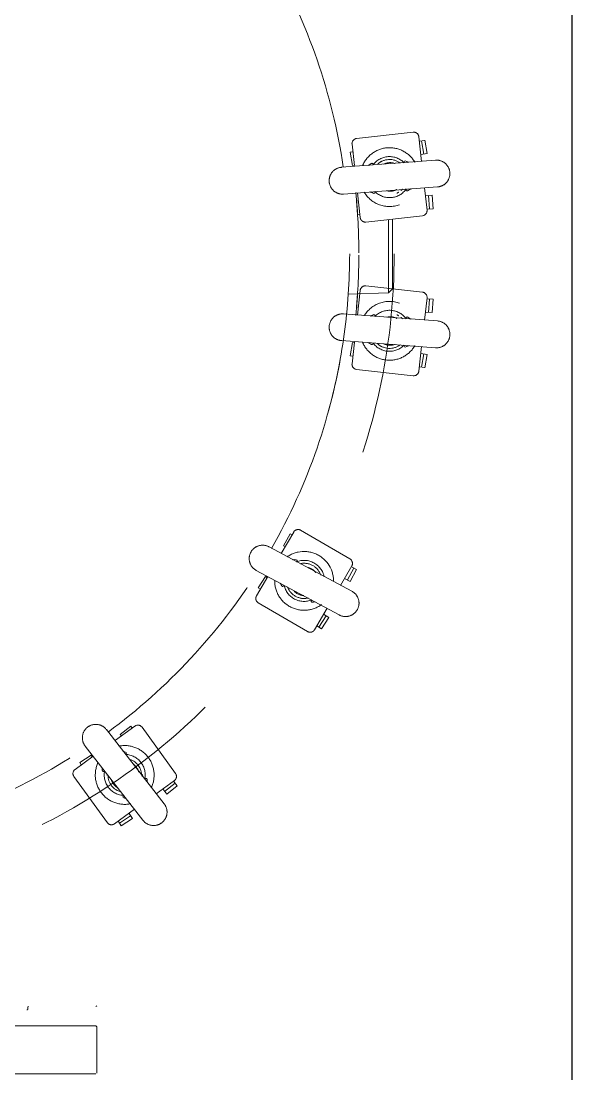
# Model space of a CAD drawing. Extents: x -181672 to 290600, y -29000 to 395522.
# Drawn here: x 11615 to 11943, y 37126 to 37752 of the extents above; entities that cross this region are included whole.
import ezdxf

# ---------------------------------------------------------------- set-up
doc = ezdxf.new("R2010")
doc.units = 0
doc.header["$LTSCALE"] = 10
doc.linetypes.add('XFM7Q20PCW-200K$0$ACAD_ISO03W100', pattern=[30, 12, -18])
doc.layers.add('XFM7Q20PCW-200K$0$PCW EQ (FUTURE)', color=252, linetype='XFM7Q20PCW-200K$0$ACAD_ISO03W100', lineweight=9)

# ---------------------------------------------------------------- blocks, each defined once
blk = doc.blocks.new('XFM7Q20PCW-200K$0$漢唐美光 8NHV4A-10FDA-NC150-M - 漢唐美光 8NHV4A-10FDA-NC150-M-V1107-CUB_L40')
for p, q in [((-593.83, 308.34), (-585.93, 309.6)), ((-593.3, 305.03), (-593.78, 308.01)), ((-593.52, 306.36), (-585.62, 307.63)), ((-585.34, 305.92), (-585.93, 309.6)), ((-552.23, 309.59), (-565.59, 308.1)), ((-553.1, 313.15), (-561.07, 312.54)), ((-561.07, 312.54), (-560.78, 308.65)), ((-560.92, 310.54), (-552.94, 311.15)), ((-552.82, 309.54), (-553.1, 313.15)), ((-500.07, 309.59), (-486.7, 308.1)), ((-499.48, 309.54), (-499.2, 313.15)), ((-491.38, 310.54), (-499.35, 311.15)), ((-499.2, 313.15), (-491.23, 312.54)), ((-491.23, 312.54), (-491.52, 308.65)), ((-466.95, 305.92), (-466.36, 309.6)), ((-458.78, 306.36), (-466.68, 307.63)), ((-458.47, 308.34), (-466.36, 309.6)), ((-458.99, 305.03), (-458.52, 308.01)), ((-598.61, 301.4), (-594.85, 267.61)), ((-581.28, 306.35), (-595.96, 304.71)), ((-545.15, 273.15), (-548.92, 306.94)), ((-507.14, 273.15), (-503.38, 306.94)), ((-471.02, 306.35), (-456.34, 304.71)), ((-453.69, 301.4), (-457.45, 267.61)), ((-580.77, 298.57), (-580.75, 298.71)), ((-564.81, 299.79), (-564.9, 299.68)), ((-487.49, 299.79), (-487.4, 299.68)), ((-471.53, 298.57), (-471.55, 298.71)), ((-505.41, 289.06), (-546.82, 289.06)), ((-505.41, 289.06), (-502.93, 286.65)), ((-546.62, 286.65), (-502.93, 286.65)), ((-502.93, 286.65), (-502.18, 262.65)), ((-563.1, 276.07), (-563, 275.98)), ((-563, 275.97), (-563.02, 275.84)), ((-489.2, 276.07), (-489.3, 275.98)), ((-489.3, 275.97), (-489.28, 275.84)), ((-578.95, 274.76), (-578.87, 274.87)), ((-578.91, 274.63), (-578.95, 274.76)), ((-562.59, 268.19), (-547.8, 269.83)), ((-549.78, 269.61), (-549.68, 268.28)), ((-489.71, 268.19), (-504.5, 269.83)), ((-502.52, 269.61), (-502.62, 268.28)), ((-473.35, 274.76), (-473.43, 274.87)), ((-473.39, 274.63), (-473.35, 274.76)), ((-591.53, 264.96), (-578.72, 266.39)), ((-586.71, 263.9), (-586.96, 265.47)), ((-586.71, 263.9), (-578.81, 265.17)), ((-579, 266.36), (-578.81, 265.17)), ((-557.65, 267.67), (-557.73, 268.73)), ((-557.65, 267.67), (-549.68, 268.28)), ((-494.64, 267.67), (-502.62, 268.28)), ((-494.64, 267.67), (-494.56, 268.73)), ((-460.77, 264.96), (-473.58, 266.39)), ((-473.3, 266.36), (-473.49, 265.17)), ((-465.59, 263.9), (-473.49, 265.17)), ((-465.59, 263.9), (-465.34, 265.47)), ((-361.75, 234.35), (-344.63, 263.73)), ((-340.52, 264.81), (-328.91, 258.04)), ((-339.75, 264.99), (-338.29, 267.71)), ((-332.19, 262.17), (-339.24, 265.95)), ((-338.29, 267.71), (-331.25, 263.93)), ((-331.25, 263.93), (-333.09, 260.5)), ((-311.73, 248.05), (-309.7, 251.18)), ((-309.7, 251.18), (-302.99, 246.82)), ((-315.28, 250.09), (-302.51, 242.65)), ((-304.08, 245.14), (-310.79, 249.5)), ((-304.83, 244), (-302.99, 246.82)), ((-318.89, 243.18), (-318.85, 243.32)), ((-301.43, 238.54), (-318.56, 209.17)), ((-347.82, 222.76), (-360.67, 230.25)), ((-358.95, 229.25), (-359.59, 228.07)), ((-352.54, 224.28), (-359.59, 228.07)), ((-344.29, 229.71), (-344.33, 229.58)), ((-344.16, 229.76), (-344.29, 229.72)), ((-352.54, 224.28), (-352.04, 225.22)), ((-322.66, 208.09), (-334.24, 214.84)), ((-333.55, 214.44), (-334.21, 213.43)), ((-327.5, 209.08), (-334.21, 213.43)), ((-327.5, 209.08), (-326.63, 210.41)), ((-244.52, 140.01), (-216.97, 159.94)), ((-212.78, 159.26), (-204.9, 148.37)), ((-212.41, 158.8), (-209.56, 161.02)), ((-206.23, 153.47), (-211.14, 159.79)), ((-204.65, 154.7), (-209.56, 161.02)), ((-204.65, 154.7), (-207.73, 152.31)), ((-211.58, 143.36), (-211.6, 143.23)), ((-211.45, 143.42), (-211.58, 143.36)), ((-236.81, 124.23), (-245.19, 135.82)), ((-244.03, 134.21), (-245.09, 133.39)), ((-240.17, 127.08), (-245.09, 133.39)), ((-195.65, 135.58), (-187, 123.61)), ((-193.24, 132.28), (-190.12, 134.32)), ((-187.42, 126.53), (-191.79, 133.23)), ((-190.12, 134.32), (-185.74, 127.62)), ((-240.17, 127.08), (-239.34, 127.73)), ((-230.43, 128.7), (-230.52, 128.59)), ((-230.3, 128.69), (-230.43, 128.7)), ((-201.87, 130.72), (-201.76, 130.73)), ((-201.76, 130.73), (-201.67, 130.84)), ((-185.74, 127.62), (-188.33, 125.93)), ((-187.67, 119.42), (-215.22, 99.5)), ((-78.22, 112.56), (-78.72, 113.06)), ((-66.27, 113.06), (-66.77, 112.56)), ((-38.67, 113.06), (-66.27, 113.06)), ((-226.8, 110.39), (-227.8, 109.73)), ((-223.43, 103.03), (-227.8, 109.73)), ((-219.41, 100.17), (-227.26, 111.03)), ((-66.77, -292.44), (-66.77, 112.56)), ((-38.17, -292.44), (-38.17, 112.56)), ((-223.43, 103.03), (-222.1, 103.9)), ((-76.72, 72.06), (-77.72, 72.06))]:
    blk.add_line(p, q)
at = {"flags": 128}
for points in [[(-574.62, 323.17), (-574.94, 323.14), (-575.25, 323.1), (-575.57, 323.04), (-575.88, 322.97), (-576.19, 322.89), (-576.5, 322.8), (-576.8, 322.69), (-577.1, 322.57), (-577.39, 322.44), (-577.68, 322.3), (-577.96, 322.15), (-578.23, 321.99), (-578.5, 321.81), (-578.76, 321.63), (-579.01, 321.43), (-579.26, 321.23), (-579.5, 321.01), (-579.73, 320.79), (-579.95, 320.56), (-580.15, 320.31), (-580.35, 320.06), (-580.54, 319.81), (-580.72, 319.54), (-580.89, 319.27), (-581.05, 318.99), (-581.2, 318.71), (-581.33, 318.42), (-581.45, 318.12), (-581.57, 317.82), (-581.66, 317.52), (-581.75, 317.21), (-581.83, 316.9), (-581.89, 316.58), (-581.94, 316.27), (-581.97, 315.95), (-582, 315.63), (-582.01, 315.31), (-582.01, 314.99), (-581.99, 314.67), (-581.99, 314.58)], [(-566.03, 315.8), (-566.06, 316.12), (-566.11, 316.44), (-566.16, 316.75), (-566.23, 317.06), (-566.31, 317.37), (-566.41, 317.68), (-566.51, 317.98), (-566.63, 318.28), (-566.76, 318.57), (-566.9, 318.86), (-567.05, 319.14), (-567.21, 319.42), (-567.39, 319.68), (-567.57, 319.94), (-567.77, 320.2), (-567.97, 320.44), (-568.19, 320.68), (-568.41, 320.91), (-568.65, 321.13), (-568.89, 321.34), (-569.14, 321.54), (-569.4, 321.73), (-569.66, 321.91), (-569.93, 322.08), (-570.21, 322.23), (-570.5, 322.38), (-570.79, 322.51), (-571.08, 322.64), (-571.38, 322.75), (-571.69, 322.85), (-571.99, 322.93), (-572.3, 323.01), (-572.62, 323.07), (-572.93, 323.12), (-573.25, 323.16), (-573.57, 323.18), (-573.89, 323.19), (-574.21, 323.19), (-574.53, 323.18), (-574.62, 323.17)], [(-486.27, 315.8), (-486.23, 316.12), (-486.19, 316.44), (-486.14, 316.75), (-486.07, 317.06), (-485.99, 317.37), (-485.89, 317.68), (-485.79, 317.98), (-485.67, 318.28), (-485.54, 318.57), (-485.4, 318.86), (-485.25, 319.14), (-485.08, 319.42), (-484.91, 319.68), (-484.72, 319.94), (-484.53, 320.2), (-484.32, 320.44), (-484.11, 320.68), (-483.88, 320.91), (-483.65, 321.13), (-483.41, 321.34), (-483.16, 321.54), (-482.9, 321.73), (-482.64, 321.91), (-482.37, 322.08), (-482.09, 322.23), (-481.8, 322.38), (-481.51, 322.51), (-481.22, 322.64), (-480.92, 322.75), (-480.61, 322.85), (-480.3, 322.93), (-479.99, 323.01), (-479.68, 323.07), (-479.36, 323.12), (-479.05, 323.16), (-478.73, 323.18), (-478.41, 323.19), (-478.09, 323.19), (-477.77, 323.18), (-477.68, 323.17)], [(-477.68, 323.17), (-477.36, 323.14), (-477.05, 323.1), (-476.73, 323.04), (-476.42, 322.97), (-476.11, 322.89), (-475.8, 322.8), (-475.5, 322.69), (-475.2, 322.57), (-474.91, 322.44), (-474.62, 322.3), (-474.34, 322.15), (-474.07, 321.99), (-473.8, 321.81), (-473.54, 321.63), (-473.28, 321.43), (-473.04, 321.23), (-472.8, 321.01), (-472.57, 320.79), (-472.35, 320.56), (-472.14, 320.31), (-471.94, 320.06), (-471.75, 319.81), (-471.57, 319.54), (-471.41, 319.27), (-471.25, 318.99), (-471.1, 318.71), (-470.97, 318.42), (-470.84, 318.12), (-470.73, 317.82), (-470.63, 317.52), (-470.55, 317.21), (-470.47, 316.9), (-470.41, 316.58), (-470.36, 316.27), (-470.32, 315.95), (-470.3, 315.63), (-470.29, 315.31), (-470.29, 314.99), (-470.31, 314.67), (-470.31, 314.58)], [(-577.73, 258.75), (-581.99, 314.58)], [(-566.03, 315.8), (-561.78, 259.96)], [(-486.27, 315.8), (-490.52, 259.96)], [(-474.57, 258.75), (-470.31, 314.58)], [(-580.67, 298.29), (-581.21, 297.48), (-581.55, 296.62), (-581.47, 296.1), (-581.04, 295.95), (-580.39, 296.06)], [(-580.76, 298.52), (-580.76, 298.29), (-580.77, 298.08), (-580.81, 297.9), (-580.83, 297.81)], [(-564.94, 300.1), (-564.85, 299.92), (-564.81, 299.79)], [(-564.63, 299.05), (-564.64, 299.07), (-564.7, 299.2), (-564.78, 299.49), (-564.81, 299.74)], [(-487.67, 299.05), (-487.66, 299.07), (-487.6, 299.2), (-487.52, 299.49), (-487.49, 299.74)], [(-487.35, 300.1), (-487.45, 299.92), (-487.49, 299.79)], [(-471.62, 298.29), (-471.08, 297.48), (-470.75, 296.62), (-470.83, 296.1), (-471.26, 295.95), (-471.9, 296.06)], [(-471.54, 298.52), (-471.54, 298.29), (-471.53, 298.08), (-471.49, 297.9), (-471.47, 297.81)], [(-563.19, 276.13), (-562.55, 277.06), (-562.22, 277.93), (-562.3, 278.45), (-562.72, 278.6), (-563.36, 278.49)], [(-563, 276.02), (-563.01, 276.26), (-562.99, 276.47), (-562.96, 276.64), (-562.93, 276.74)], [(-489.11, 276.13), (-489.75, 277.06), (-490.08, 277.93), (-490, 278.45), (-489.58, 278.6), (-488.94, 278.49)], [(-489.3, 276.02), (-489.29, 276.26), (-489.31, 276.47), (-489.34, 276.64), (-489.37, 276.74)], [(-579.13, 275.5), (-579.12, 275.48), (-579.07, 275.35), (-578.99, 275.06), (-578.95, 274.81)], [(-473.16, 275.5), (-473.18, 275.48), (-473.23, 275.35), (-473.31, 275.06), (-473.34, 274.81)], [(-325.39, 264.9), (-351.89, 215.57)], [(-325.39, 264.9), (-325.23, 265.18), (-325.06, 265.45), (-324.89, 265.72), (-324.7, 265.98), (-324.5, 266.23), (-324.29, 266.47), (-324.07, 266.7), (-323.84, 266.93), (-323.6, 267.14), (-323.36, 267.35), (-323.11, 267.54), (-322.85, 267.73), (-322.58, 267.9), (-322.3, 268.07), (-322.02, 268.22), (-321.73, 268.36), (-321.44, 268.49), (-321.14, 268.61), (-320.84, 268.71), (-320.54, 268.81), (-320.23, 268.89), (-319.91, 268.96), (-319.6, 269.02), (-319.28, 269.06), (-318.96, 269.09), (-318.65, 269.11), (-318.33, 269.12), (-318.01, 269.11), (-317.69, 269.09), (-317.37, 269.06), (-317.05, 269.01), (-316.74, 268.95), (-316.42, 268.88), (-316.12, 268.8), (-315.81, 268.7), (-315.51, 268.6), (-315.21, 268.48), (-314.92, 268.35), (-314.63, 268.2), (-314.56, 268.16)], [(-314.56, 268.16), (-314.28, 268.01), (-314.01, 267.84), (-313.74, 267.66), (-313.48, 267.47), (-313.23, 267.27), (-312.99, 267.06), (-312.76, 266.84), (-312.53, 266.61), (-312.32, 266.38), (-312.11, 266.13), (-311.92, 265.88), (-311.73, 265.62), (-311.56, 265.35), (-311.39, 265.08), (-311.24, 264.79), (-311.1, 264.51), (-310.97, 264.22), (-310.85, 263.92), (-310.74, 263.62), (-310.65, 263.31), (-310.57, 263), (-310.5, 262.69), (-310.44, 262.37), (-310.4, 262.06), (-310.37, 261.74), (-310.35, 261.42), (-310.34, 261.1), (-310.35, 260.78), (-310.37, 260.46), (-310.4, 260.14), (-310.45, 259.82), (-310.51, 259.51), (-310.58, 259.2), (-310.66, 258.89), (-310.75, 258.58), (-310.86, 258.28), (-310.98, 257.98), (-311.11, 257.69), (-311.25, 257.41), (-311.29, 257.33)], [(-577.74, 258.86), (-577.73, 258.75)], [(-577.73, 258.75), (-577.7, 258.43), (-577.66, 258.11), (-577.6, 257.8), (-577.53, 257.48), (-577.45, 257.17), (-577.36, 256.87), (-577.25, 256.57), (-577.14, 256.27), (-577.01, 255.98), (-576.87, 255.69), (-576.71, 255.41), (-576.55, 255.13), (-576.38, 254.86), (-576.19, 254.6), (-575.99, 254.35), (-575.79, 254.1), (-575.57, 253.87), (-575.35, 253.64), (-575.12, 253.42), (-574.88, 253.21), (-574.63, 253.01), (-574.37, 252.82), (-574.1, 252.64), (-573.83, 252.47), (-573.55, 252.31), (-573.27, 252.17), (-572.98, 252.03), (-572.68, 251.91), (-572.38, 251.8), (-572.08, 251.7), (-571.77, 251.61), (-571.46, 251.54), (-571.15, 251.48), (-570.83, 251.43), (-570.51, 251.39), (-570.19, 251.37), (-569.87, 251.36), (-569.55, 251.36), (-569.23, 251.37), (-569.15, 251.38)], [(-569.15, 251.38), (-568.83, 251.41), (-568.51, 251.45), (-568.2, 251.51), (-567.88, 251.58), (-567.57, 251.66), (-567.27, 251.75), (-566.97, 251.86), (-566.67, 251.97), (-566.38, 252.1), (-566.09, 252.24), (-565.81, 252.4), (-565.53, 252.56), (-565.26, 252.73), (-565, 252.92), (-564.75, 253.11), (-564.5, 253.32), (-564.27, 253.53), (-564.04, 253.76), (-563.82, 253.99), (-563.61, 254.23), (-563.41, 254.48), (-563.22, 254.74), (-563.04, 255.01), (-562.87, 255.28), (-562.71, 255.56), (-562.57, 255.84), (-562.43, 256.13), (-562.31, 256.43), (-562.2, 256.73), (-562.1, 257.03), (-562.01, 257.34), (-561.94, 257.65), (-561.88, 257.96), (-561.83, 258.28), (-561.79, 258.6), (-561.77, 258.92), (-561.76, 259.24), (-561.76, 259.56), (-561.77, 259.88), (-561.78, 259.96)], [(-483.15, 251.38), (-483.47, 251.41), (-483.79, 251.45), (-484.1, 251.51), (-484.41, 251.58), (-484.72, 251.66), (-485.03, 251.75), (-485.33, 251.86), (-485.63, 251.97), (-485.92, 252.1), (-486.21, 252.24), (-486.49, 252.4), (-486.77, 252.56), (-487.03, 252.73), (-487.3, 252.92), (-487.55, 253.11), (-487.79, 253.32), (-488.03, 253.53), (-488.26, 253.76), (-488.48, 253.99), (-488.69, 254.23), (-488.89, 254.48), (-489.08, 254.74), (-489.26, 255.01), (-489.43, 255.28), (-489.58, 255.56), (-489.73, 255.84), (-489.86, 256.13), (-489.99, 256.43), (-490.1, 256.73), (-490.2, 257.03), (-490.28, 257.34), (-490.36, 257.65), (-490.42, 257.96), (-490.47, 258.28), (-490.51, 258.6), (-490.53, 258.92), (-490.54, 259.24), (-490.54, 259.56), (-490.53, 259.88), (-490.52, 259.96)], [(-474.57, 258.75), (-474.6, 258.43), (-474.64, 258.11), (-474.7, 257.8), (-474.76, 257.48), (-474.85, 257.17), (-474.94, 256.87), (-475.04, 256.57), (-475.16, 256.27), (-475.29, 255.98), (-475.43, 255.69), (-475.58, 255.41), (-475.75, 255.13), (-475.92, 254.86), (-476.11, 254.6), (-476.3, 254.35), (-476.51, 254.1), (-476.72, 253.87), (-476.95, 253.64), (-477.18, 253.42), (-477.42, 253.21), (-477.67, 253.01), (-477.93, 252.82), (-478.19, 252.64), (-478.47, 252.47), (-478.74, 252.31), (-479.03, 252.17), (-479.32, 252.03), (-479.61, 251.91), (-479.91, 251.8), (-480.22, 251.7), (-480.53, 251.61), (-480.84, 251.54), (-481.15, 251.48), (-481.47, 251.43), (-481.79, 251.39), (-482.11, 251.37), (-482.43, 251.36), (-482.75, 251.36), (-483.06, 251.37), (-483.15, 251.38)], [(-474.56, 258.86), (-474.57, 258.75)], [(-337.79, 208), (-311.29, 257.33)], [(-319.09, 242.96), (-318.93, 242), (-318.97, 241.08), (-319.25, 240.64), (-319.7, 240.67), (-320, 240.84)], [(-318.92, 243.14), (-319.02, 242.93), (-319.09, 242.73), (-319.13, 242.55), (-319.14, 242.46)], [(-344.05, 229.78), (-344.26, 230.89), (-344.21, 231.82), (-343.93, 232.26), (-343.48, 232.23), (-342.89, 231.83)], [(-344.27, 229.76), (-344.17, 229.97), (-344.1, 230.17), (-344.06, 230.34), (-344.04, 230.44)], [(-329.73, 222.75), (-329.75, 222.73), (-329.85, 222.64), (-330.04, 222.4), (-330.17, 222.19)], [(-348.63, 204.73), (-348.91, 204.89), (-349.18, 205.06), (-349.44, 205.24), (-349.7, 205.43), (-349.95, 205.63), (-350.19, 205.84), (-350.43, 206.06), (-350.65, 206.28), (-350.87, 206.52), (-351.07, 206.77), (-351.27, 207.02), (-351.45, 207.28), (-351.63, 207.55), (-351.79, 207.82), (-351.95, 208.1), (-352.09, 208.39), (-352.22, 208.68), (-352.34, 208.98), (-352.44, 209.28), (-352.54, 209.59), (-352.62, 209.9), (-352.69, 210.21), (-352.74, 210.52), (-352.79, 210.84), (-352.82, 211.16), (-352.84, 211.48), (-352.84, 211.8), (-352.84, 212.12), (-352.82, 212.44), (-352.78, 212.76), (-352.74, 213.07), (-352.68, 213.39), (-352.61, 213.7), (-352.53, 214.01), (-352.43, 214.32), (-352.32, 214.62), (-352.2, 214.91), (-352.07, 215.21), (-351.93, 215.49), (-351.89, 215.57)], [(-337.79, 208), (-337.95, 207.72), (-338.12, 207.45), (-338.3, 207.18), (-338.49, 206.92), (-338.69, 206.67), (-338.9, 206.43), (-339.12, 206.2), (-339.34, 205.97), (-339.58, 205.76), (-339.83, 205.55), (-340.08, 205.36), (-340.34, 205.17), (-340.61, 205), (-340.88, 204.83), (-341.16, 204.68), (-341.45, 204.54), (-341.74, 204.41), (-342.04, 204.29), (-342.34, 204.18), (-342.65, 204.09), (-342.96, 204.01), (-343.27, 203.94), (-343.58, 203.88), (-343.9, 203.84), (-344.22, 203.81), (-344.54, 203.79), (-344.86, 203.78), (-345.18, 203.79), (-345.5, 203.81), (-345.82, 203.84), (-346.13, 203.89), (-346.45, 203.95), (-346.76, 204.02), (-347.07, 204.1), (-347.37, 204.19), (-347.68, 204.3), (-347.97, 204.42), (-348.27, 204.55), (-348.55, 204.69), (-348.63, 204.73)], [(-198.9, 153.22), (-243.11, 118.84)], [(-199.22, 152.97), (-198.9, 153.22)], [(-198.9, 153.22), (-198.65, 153.41), (-198.38, 153.59), (-198.11, 153.76), (-197.83, 153.92), (-197.55, 154.07), (-197.26, 154.21), (-196.97, 154.33), (-196.67, 154.44), (-196.36, 154.55), (-196.06, 154.63), (-195.74, 154.71), (-195.43, 154.77), (-195.12, 154.83), (-194.8, 154.86), (-194.48, 154.89), (-194.16, 154.9), (-193.84, 154.9), (-193.52, 154.89), (-193.2, 154.87), (-192.88, 154.83), (-192.57, 154.78), (-192.25, 154.71), (-191.94, 154.64), (-191.63, 154.55), (-191.33, 154.45), (-191.03, 154.34), (-190.74, 154.21), (-190.45, 154.08), (-190.16, 153.93), (-189.88, 153.77), (-189.61, 153.6), (-189.35, 153.42), (-189.09, 153.23), (-188.84, 153.03), (-188.6, 152.82), (-188.37, 152.6), (-188.15, 152.37), (-187.93, 152.13), (-187.73, 151.88), (-187.68, 151.82)], [(-187.68, 151.82), (-187.48, 151.56), (-187.3, 151.3), (-187.13, 151.03), (-186.97, 150.75), (-186.83, 150.46), (-186.69, 150.17), (-186.56, 149.88), (-186.45, 149.58), (-186.35, 149.28), (-186.26, 148.97), (-186.19, 148.66), (-186.12, 148.35), (-186.07, 148.03), (-186.03, 147.71), (-186.01, 147.39), (-185.99, 147.07), (-185.99, 146.75), (-186.01, 146.43), (-186.03, 146.11), (-186.07, 145.8), (-186.12, 145.48), (-186.18, 145.17), (-186.26, 144.86), (-186.35, 144.55), (-186.45, 144.24), (-186.56, 143.95), (-186.68, 143.65), (-186.82, 143.36), (-186.97, 143.08), (-187.13, 142.8), (-187.3, 142.53), (-187.48, 142.26), (-187.67, 142.01), (-187.87, 141.76), (-188.08, 141.52), (-188.3, 141.28), (-188.53, 141.06), (-188.77, 140.85), (-189.01, 140.64), (-189.08, 140.59)], [(-233.29, 106.21), (-189.08, 140.59)], [(-212.25, 143), (-212.23, 143), (-212.09, 143.05), (-211.82, 143.19), (-211.62, 143.33)], [(-230.39, 128.73), (-230.22, 128.88), (-230.07, 129.04), (-229.96, 129.18), (-229.91, 129.26)], [(-230.18, 128.66), (-229.93, 129.77), (-229.51, 130.59), (-229.07, 130.88), (-228.67, 130.67)], [(-202.03, 130.61), (-202.26, 129.67), (-202.68, 128.84), (-203.12, 128.55), (-203.51, 128.76), (-203.89, 129.36)], [(-201.8, 130.7), (-201.97, 130.55), (-202.12, 130.39), (-202.23, 130.25), (-202.28, 130.17)], [(-243.11, 118.84), (-242.47, 119.34)], [(-244.51, 107.62), (-244.7, 107.87), (-244.88, 108.14), (-245.05, 108.41), (-245.21, 108.69), (-245.36, 108.97), (-245.5, 109.26), (-245.62, 109.55), (-245.74, 109.85), (-245.84, 110.16), (-245.93, 110.46), (-246, 110.77), (-246.07, 111.09), (-246.12, 111.4), (-246.16, 111.72), (-246.18, 112.04), (-246.2, 112.36), (-246.2, 112.68), (-246.18, 113), (-246.16, 113.32), (-246.12, 113.64), (-246.07, 113.95), (-246.01, 114.27), (-245.93, 114.58), (-245.84, 114.88), (-245.74, 115.19), (-245.63, 115.49), (-245.51, 115.78), (-245.37, 116.07), (-245.22, 116.36), (-245.06, 116.63), (-244.89, 116.91), (-244.71, 117.17), (-244.52, 117.43), (-244.32, 117.68), (-244.11, 117.92), (-243.89, 118.15), (-243.66, 118.37), (-243.42, 118.59), (-243.18, 118.79), (-243.11, 118.84)], [(-219.94, 116.44), (-219.96, 116.43), (-220.1, 116.38), (-220.37, 116.24), (-220.57, 116.1)], [(-233.29, 106.21), (-233.54, 106.02), (-233.81, 105.84), (-234.08, 105.67), (-234.35, 105.51), (-234.64, 105.36), (-234.93, 105.23), (-235.22, 105.1), (-235.52, 104.99), (-235.83, 104.89), (-236.13, 104.8), (-236.44, 104.72), (-236.76, 104.66), (-237.07, 104.61), (-237.39, 104.57), (-237.71, 104.54), (-238.03, 104.53), (-238.35, 104.53), (-238.67, 104.54), (-238.99, 104.57), (-239.31, 104.6), (-239.62, 104.66), (-239.94, 104.72), (-240.25, 104.79), (-240.55, 104.88), (-240.86, 104.98), (-241.16, 105.1), (-241.45, 105.22), (-241.74, 105.36), (-242.03, 105.5), (-242.3, 105.66), (-242.57, 105.83), (-242.84, 106.01), (-243.1, 106.2), (-243.34, 106.4), (-243.59, 106.61), (-243.82, 106.83), (-244.04, 107.06), (-244.25, 107.3), (-244.46, 107.55), (-244.51, 107.62)], [(-233.28, 106.21), (-233.29, 106.21)], [(-78.22, 72.56), (-78.22, 72.54), (-78.22, 72.52), (-78.22, 72.5), (-78.22, 72.48), (-78.21, 72.46), (-78.21, 72.44), (-78.2, 72.42), (-78.2, 72.4), (-78.19, 72.38), (-78.18, 72.36), (-78.18, 72.34), (-78.17, 72.33), (-78.16, 72.31), (-78.15, 72.29), (-78.14, 72.27), (-78.13, 72.26), (-78.11, 72.24), (-78.1, 72.23), (-78.09, 72.21), (-78.07, 72.2), (-78.06, 72.18), (-78.04, 72.17), (-78.03, 72.16), (-78.01, 72.15), (-77.99, 72.14), (-77.98, 72.13), (-77.96, 72.12), (-77.94, 72.11), (-77.92, 72.1), (-77.91, 72.09), (-77.89, 72.08), (-77.87, 72.08), (-77.85, 72.07), (-77.83, 72.07), (-77.81, 72.06), (-77.79, 72.06), (-77.77, 72.06), (-77.75, 72.06), (-77.73, 72.06), (-77.72, 72.06)], [(-76.72, 72.06), (-76.7, 72.06), (-76.68, 72.05), (-76.66, 72.05), (-76.64, 72.05), (-76.62, 72.05), (-76.61, 72.04), (-76.59, 72.04), (-76.57, 72.03), (-76.55, 72.02), (-76.53, 72.02), (-76.51, 72.01), (-76.49, 72), (-76.48, 71.99), (-76.46, 71.98), (-76.44, 71.97), (-76.43, 71.96), (-76.41, 71.95), (-76.39, 71.93), (-76.38, 71.92), (-76.37, 71.9), (-76.35, 71.89), (-76.34, 71.87), (-76.33, 71.86), (-76.31, 71.84), (-76.3, 71.83), (-76.29, 71.81), (-76.28, 71.79), (-76.27, 71.77), (-76.27, 71.76), (-76.26, 71.74), (-76.25, 71.72), (-76.25, 71.7), (-76.24, 71.68), (-76.24, 71.66), (-76.23, 71.64), (-76.23, 71.62), (-76.23, 71.6), (-76.22, 71.58), (-76.22, 71.56), (-76.22, 71.56)]]:
    blk.add_lwpolyline(points, dxfattribs=at)
blk.add_circle((-526.15, -89.94), 379.98)
for centre, radius, start, end in [((-551.9, 306.61), 3, 6.35714, 96.35714), ((-500.4, 306.61), 3, 83.64286, 173.64286), ((-595.63, 301.73), 3, 96.35714, 186.35714), ((-571.88, 287.27), 17.5, 120.10803, 246.95737), ((-480.42, 287.27), 17.5, 293.04263, 59.89197), ((-456.67, 301.73), 3, 353.64286, 83.64286), ((-571.88, 287.27), 12.21, 134.14282, 233.33928), ((-571.88, 287.27), 12.21, 314.62565, 54.83479), ((-571.88, 287.27), 10.5, 40.48954, 47.32875), ((-480.42, 287.27), 12.21, 125.16521, 225.37435), ((-480.42, 287.27), 10.5, 132.67125, 139.51046), ((-480.42, 287.27), 12.21, 306.66072, 45.85718), ((-571.88, 287.27), 10.48, 142.43573, 223.25447), ((-572.01, 287.64), 8.5, 158.8542, 207.10957), ((-571.88, 287.27), 8.5, 165.48161, 173.38433), ((-572.01, 287.64), 8.5, 346.35714, 27.45067), ((-571.88, 287.27), 10.5, 24.40053, 32.4179), ((-571.88, 287.27), 17.5, 300.77579, 19.8734), ((-480.42, 287.27), 17.5, 160.1266, 239.22421), ((-480.42, 287.27), 10.5, 147.5821, 155.59947), ((-480.29, 287.64), 8.5, 152.54933, 193.64286), ((-480.42, 287.27), 10.48, 316.74553, 37.56427), ((-480.29, 287.64), 8.5, 332.89043, 21.1458), ((-480.42, 287.27), 8.5, 6.61567, 14.51839), ((-571.88, 287.27), 10.5, 204.40054, 212.4179), ((-571.88, 287.27), 8.5, 189.18977, 197.09248), ((-480.42, 287.27), 8.5, 342.90752, 350.81023), ((-480.42, 287.27), 10.5, 327.5821, 335.59946), ((-548.13, 272.81), 3, 276.35714, 6.35714), ((-504.16, 272.81), 3, 173.64286, 263.64286), ((-591.86, 267.94), 3, 186.35714, 276.35714), ((-526.81, -84.5), 353.5, 90, 95.83633), ((-526.15, -89.94), 353.5, 74.45673, 90), ((-525.49, -84.5), 353.5, 84.16367, 90), ((-460.43, 267.94), 3, 263.64286, 353.64286), ((-342.04, 262.22), 3, 59.75714, 149.75714), ((-526.15, -89.94), 353.5, 98.44503, 119.72224), ((-526.15, -89.94), 353.5, 60.27776, 81.55497), ((-331.59, 236.45), 17.5, 90.2379, 215.33849), ((-331.59, 236.45), 12.21, 101.27949, 201.5356), ((-331.59, 236.45), 10.48, 108.99044, 192.87719), ((-331.59, 236.45), 17.5, 269.76429, 36.00626), ((-331.33, 236.73), 8.5, 128.3135, 169.75714), ((-331.59, 236.45), 8.5, 132.79448, 140.21295), ((-331.59, 236.45), 8.5, 126.08953, 131.41977), ((-331.59, 236.45), 12.21, 282.77501, 21.97147), ((-331.59, 236.45), 10.48, 290.61136, 13.67856), ((-304.02, 240.05), 3, 329.75714, 59.75714), ((-359.16, 232.84), 3, 149.75714, 239.75714), ((-331.33, 236.73), 8.5, 313.75714, 357.26009), ((-331.59, 236.45), 8.5, 342.72996, 350.63268), ((-331.59, 236.45), 10.5, 351.2271, 359.66319), ((-331.59, 236.45), 10.5, 290.17481, 295.97805), ((-331.59, 236.45), 10.5, 304.051, 311.96326), ((-526.15, -89.94), 353.5, 36.39174, 57.77162), ((-321.15, 210.68), 3, 239.75714, 329.75714), ((-215.21, 157.51), 3, 35.87143, 125.87143), ((-216.09, 129.72), 17.5, 64.72316, 191.45278), ((-242.76, 137.58), 3, 125.87143, 215.87143), ((-216.09, 129.72), 12.21, 77.39378, 177.68588), ((-215.74, 129.86), 10, 89.14567, 162.48681), ((-215.74, 129.86), 8.5, 104.57124, 145.87143), ((-216.09, 129.72), 8.5, 102.11304, 107.37782), ((-216.09, 129.72), 10.5, 84.89983, 91.97947), ((-216.09, 129.72), 17.5, 244.94067, 12.12055), ((-216.09, 129.72), 8.5, 111.51315, 116.25693), ((-216.09, 129.72), 12.21, 258.88929, 358.08575), ((-215.74, 129.86), 10, 268.56552, 346.7936), ((-215.74, 129.86), 8.5, 285.23368, 333.37437), ((-216.09, 129.72), 10.5, 266.96691, 271.97947), ((-216.09, 129.72), 8.5, 318.84424, 326.74696), ((-189.43, 121.85), 3, 305.87143, 35.87143), ((-526.15, -89.94), 353.5, 12.50693, 33.88368), ((-216.98, 101.93), 3, 215.87143, 305.87143)]:
    blk.add_arc(centre, radius, start, end)
for points, knots in [([(-564.85, 297.26), (-564.77, 297.25), (-564.61, 297.25), (-564.41, 297.24), (-564.26, 297.23), (-564.16, 297.23), (-564.09, 297.24), (-564.03, 297.24), (-563.97, 297.25), (-563.92, 297.26), (-563.88, 297.28), (-563.86, 297.3), (-563.84, 297.31), (-563.82, 297.32), (-563.8, 297.34), (-563.77, 297.36), (-563.74, 297.39), (-563.71, 297.43), (-563.68, 297.5), (-563.65, 297.6), (-563.65, 297.79), (-563.74, 298.08), (-563.97, 298.5), (-564.34, 298.99), (-564.68, 299.35), (-564.87, 299.52)], [0, 0, 0, 0, 0.015625, 0.03125, 0.046875, 0.0546875, 0.0625, 0.0703125, 0.078125, 0.09375, 0.109375, 0.1171875, 0.1210938, 0.125, 0.1328125, 0.140625, 0.15625, 0.171875, 0.1875, 0.21875, 0.25, 0.3125, 0.375, 0.4375, 0.5, 0.5, 0.5, 0.5]), ([(-487.45, 297.26), (-487.53, 297.25), (-487.69, 297.25), (-487.89, 297.24), (-488.04, 297.23), (-488.14, 297.23), (-488.21, 297.24), (-488.27, 297.24), (-488.33, 297.25), (-488.38, 297.26), (-488.42, 297.28), (-488.44, 297.3), (-488.46, 297.31), (-488.47, 297.32), (-488.49, 297.34), (-488.52, 297.36), (-488.56, 297.39), (-488.59, 297.43), (-488.62, 297.5), (-488.65, 297.6), (-488.64, 297.79), (-488.56, 298.08), (-488.33, 298.5), (-487.96, 298.99), (-487.62, 299.35), (-487.43, 299.52)], [0, 0, 0, 0, 0.015625, 0.03125, 0.046875, 0.0546875, 0.0625, 0.0703125, 0.078125, 0.09375, 0.109375, 0.1171875, 0.1210938, 0.125, 0.1328125, 0.140625, 0.15625, 0.171875, 0.1875, 0.21875, 0.25, 0.3125, 0.375, 0.4375, 0.5, 0.5, 0.5, 0.5]), ([(-579.67, 277.31), (-579.69, 277.31), (-579.73, 277.31), (-579.79, 277.3), (-579.85, 277.28), (-579.88, 277.26), (-579.91, 277.25), (-579.92, 277.24), (-579.94, 277.23), (-579.96, 277.21), (-579.99, 277.19), (-580.02, 277.16), (-580.05, 277.11), (-580.09, 277.05), (-580.11, 276.95), (-580.11, 276.76), (-580.03, 276.47), (-579.8, 276.04), (-579.43, 275.55), (-579.08, 275.2), (-578.89, 275.02)], [0.0625, 0.0625, 0.0625, 0.0625, 0.0703125, 0.078125, 0.09375, 0.109375, 0.1171875, 0.1210938, 0.125, 0.1328125, 0.140625, 0.15625, 0.171875, 0.1875, 0.21875, 0.25, 0.3125, 0.375, 0.4375, 0.5, 0.5, 0.5, 0.5]), ([(-472.63, 277.31), (-472.6, 277.31), (-472.57, 277.31), (-472.5, 277.3), (-472.45, 277.28), (-472.41, 277.26), (-472.39, 277.25), (-472.37, 277.24), (-472.36, 277.23), (-472.34, 277.21), (-472.31, 277.19), (-472.27, 277.16), (-472.24, 277.11), (-472.21, 277.05), (-472.19, 276.95), (-472.19, 276.76), (-472.27, 276.47), (-472.5, 276.04), (-472.87, 275.55), (-473.21, 275.2), (-473.41, 275.02)], [0.0625, 0.0625, 0.0625, 0.0625, 0.0703125, 0.078125, 0.09375, 0.109375, 0.1171875, 0.1210938, 0.125, 0.1328125, 0.140625, 0.15625, 0.171875, 0.1875, 0.21875, 0.25, 0.3125, 0.375, 0.4375, 0.5, 0.5, 0.5, 0.5]), ([(-328.5, 224.18), (-328.48, 224.18), (-328.45, 224.16), (-328.4, 224.13), (-328.36, 224.09), (-328.33, 224.06), (-328.31, 224.03), (-328.3, 224.01), (-328.29, 224), (-328.28, 223.98), (-328.26, 223.94), (-328.24, 223.9), (-328.23, 223.85), (-328.23, 223.78), (-328.25, 223.68), (-328.32, 223.51), (-328.52, 223.27), (-328.9, 222.98), (-329.44, 222.68), (-329.89, 222.49), (-330.14, 222.41)], [0.0625, 0.0625, 0.0625, 0.0625, 0.0703125, 0.078125, 0.09375, 0.109375, 0.1171875, 0.1210938, 0.125, 0.1328125, 0.140625, 0.15625, 0.171875, 0.1875, 0.21875, 0.25, 0.3125, 0.375, 0.4375, 0.5, 0.5, 0.5, 0.5]), ([(-213.54, 141.74), (-213.56, 141.76), (-213.63, 141.83), (-213.74, 141.95), (-213.84, 142.06), (-213.91, 142.13), (-213.95, 142.18), (-213.99, 142.23), (-214.03, 142.28), (-214.05, 142.33), (-214.06, 142.37), (-214.06, 142.4), (-214.07, 142.42), (-214.07, 142.44), (-214.07, 142.46), (-214.08, 142.5), (-214.07, 142.54), (-214.06, 142.6), (-214.04, 142.67), (-213.98, 142.75), (-213.84, 142.87), (-213.57, 143.01), (-213.1, 143.12), (-212.49, 143.18), (-212, 143.16), (-211.73, 143.14)], [0.0099029, 0.0099029, 0.0099029, 0.0099029, 0.015625, 0.03125, 0.046875, 0.0546875, 0.0625, 0.0703125, 0.078125, 0.09375, 0.109375, 0.1171875, 0.1210938, 0.125, 0.1328125, 0.140625, 0.15625, 0.171875, 0.1875, 0.21875, 0.25, 0.3125, 0.375, 0.4375, 0.5, 0.5, 0.5, 0.5]), ([(-218.49, 117.53), (-218.48, 117.51), (-218.42, 117.45), (-218.35, 117.38), (-218.28, 117.3), (-218.23, 117.25), (-218.2, 117.21), (-218.16, 117.15), (-218.14, 117.1), (-218.13, 117.06), (-218.13, 117.03), (-218.12, 117.02), (-218.12, 117), (-218.11, 116.97), (-218.11, 116.93), (-218.11, 116.89), (-218.13, 116.84), (-218.15, 116.77), (-218.21, 116.68), (-218.35, 116.56), (-218.62, 116.42), (-219.09, 116.31), (-219.7, 116.25), (-220.19, 116.27), (-220.45, 116.29)], [0.0268701, 0.0268701, 0.0268701, 0.0268701, 0.03125, 0.046875, 0.0546875, 0.0625, 0.0703125, 0.078125, 0.09375, 0.109375, 0.1171875, 0.1210938, 0.125, 0.1328125, 0.140625, 0.15625, 0.171875, 0.1875, 0.21875, 0.25, 0.3125, 0.375, 0.4375, 0.5, 0.5, 0.5, 0.5])]:
    blk.add_open_spline(points, degree=3, knots=knots)
for points in [[(-564.48, 291.55), (-564.35, 291.33), (-564.23, 291.11), (-564.11, 290.88)], [(-487.81, 291.55), (-487.95, 291.33), (-488.07, 291.11), (-488.19, 290.88)], [(-336.58, 243.38), (-336.8, 243.23), (-337.02, 243.07), (-337.22, 242.9)], [(-217.87, 138.07), (-218.13, 138.02), (-218.38, 137.97), (-218.64, 137.9)]]:
    blk.add_open_spline(points, degree=3)
blk = doc.blocks.new('XFM7Q20PCW-200K')
at = {"color": 9}
blk.add_lwpolyline([(709.28, 38204.06), (11943.01, 38204.06), (11943.01, 37024.1), (709.28, 37024.1)], close=True, dxfattribs=at)
at = {"layer": 'XFM7Q20PCW-200K$0$PCW EQ (FUTURE)', "rotation": 270}
blk.add_blockref('XFM7Q20PCW-200K$0$漢唐美光 8NHV4A-10FDA-NC150-M - 漢唐美光 8NHV4A-10FDA-NC150-M-V1107-CUB_L40', (11547.22, 37087.72), dxfattribs=at)

msp = doc.modelspace()

# ---------------------------------------------------------------- block references
msp.add_blockref('XFM7Q20PCW-200K', (0, 0))

doc.saveas('drawing.dxf')
